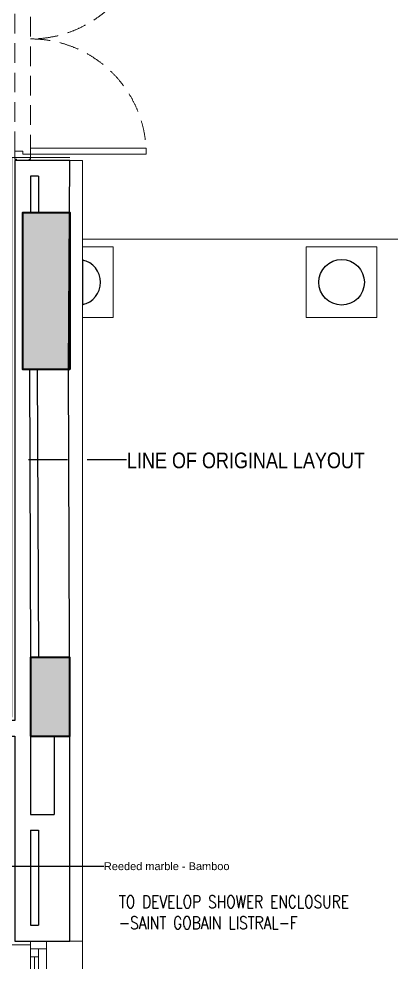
# Model space of a CAD drawing. Header units: inches. Extents: x -20583 to 399182, y -24453 to 525552.
# Drawn here: x 13023 to 15393, y 4810 to 10817 of the extents above; entities that cross this region are included whole.
import ezdxf
from ezdxf import colors
from ezdxf.entities.mleader import LeaderData, LeaderLine
from ezdxf.math import Vec2, Vec3

# ---------------------------------------------------------------- set-up
doc = ezdxf.new("R2010")
doc.units = ezdxf.units.IN
doc.header["$LTSCALE"] = 1000
doc.header["$MEASUREMENT"] = 0
doc.linetypes.add('HIDDEN', pattern=[0.375, 0.25, -0.125])
doc.linetypes.add('HIDDEN2', pattern=[0.1875, 0.125, -0.0625])
for name, color, linetype in [('8', 8, 'Continuous'), ('A-WALL', 7, 'Continuous'), ('projection1', 1, 'HIDDEN2')]:
    doc.layers.add(name, color=color, linetype=linetype)
for name, color, linetype, lineweight in [('A-DOOR', 134, 'Continuous', 18), ('A-WALL-TILE', 8, 'Continuous', 9), ('CQ Marble', 6, 'Continuous', 0), ('ID-NOTES', 3, 'Continuous', 0), ('XREF-V2-GF_COLS$0$A-COLS', 5, 'Continuous', 40), ('XREF-V2-GF_COLS$0$A-COLS-PATT', 252, 'Continuous', 20)]:
    doc.layers.add(name, color=color, linetype=linetype, lineweight=lineweight)
doc.styles.add('ARIAL-REG', font='arial.ttf', dxfattribs={"height": 50})
doc.styles.add('ID-ROMANS', font='romans.shx', dxfattribs={"width": 0.8})
doc.styles.get("Standard").update_dxf_attribs({"font": 'arial.ttf'})

# ---------------------------------------------------------------- blocks, each defined once
blk = doc.blocks.new('DR - 1550')
at = {"color": 253, "linetype": 'HIDDEN2'}
for p, q in [((40, 100), (1510, 100)), ((60, 0), (1490, 0))]:
    blk.add_line(p, q, dxfattribs=at)
for points in [[(40, 100), (40, 835), (80, 835), (80, 100), (40, 100)], [(1510, 100), (1510, 835), (1470, 835), (1470, 100), (1510, 100)]]:
    blk.add_lwpolyline(points)
for points in [[(0, 90), (10, 90), (10, 100), (40, 100), (40, 50), (60, 50), (60, 0), (10, 0), (10, 10), (0, 10)], [(1550, 90), (1540, 90), (1540, 100), (1510, 100), (1510, 50), (1490, 50), (1490, 0), (1540, 0), (1540, 10), (1550, 10)]]:
    blk.add_lwpolyline(points, close=True)
at = {"linetype": 'HIDDEN2'}
for centre, start, end in [((37.8, 99.1), 0.07307, 86.55756), ((1512.2, 99.1), 93.44244, 179.92693)]:
    blk.add_arc(centre, 737.2, start, end, dxfattribs=at)

msp = doc.modelspace()

# ---------------------------------------------------------------- hatches: boundary and pattern name
at = {"layer": 'XREF-V2-GF_COLS$0$A-COLS-PATT'}
for points in [[(13347.6, 8584.6), (13047.6, 8584.6), (13047.6, 9584.6), (13347.6, 9584.6)], [(13097.6, 6249.6), (13347.6, 6249.6), (13347.6, 6749.6), (13097.6, 6749.6)]]:
    msp.add_hatch(color=256, dxfattribs=at).paths.add_polyline_path(points)

# ---------------------------------------------------------------- linework, layer by layer
at = {"layer": 'A-DOOR'}
for p, q in [((13147.7, 4844.6, 0), (13097.7, 4844.6, 0)), ((13122.7, 4844.6, 0), (13122.7, 4144.6, 0))]:
    msp.add_line(p, q, dxfattribs=at)
at = {"layer": 'A-DOOR', "elevation": 0}
for points in [[(13197.7, 4944.6), (13097.6, 4944.6), (13097.6, 4044.6), (13197.7, 4044.6)], [(13197.7, 4944.6), (13097.7, 4944.6), (13097.7, 4894.6), (13197.7, 4894.6)], [(13147.7, 4894.6), (13097.7, 4894.6), (13097.6, 4094.6), (13147.7, 4094.6)]]:
    msp.add_lwpolyline(points, close=True, dxfattribs=at)
at = {"layer": 'A-WALL', "color": 1}
for p, q in [((13097.6, 9814.6, 0), (13097.6, 9584.6, 0)), ((13147.6, 9814.6, 0), (13097.6, 9814.6, 0)), ((13147.6, 9814.6, 0), (13147.6, 9584.6, 0)), ((13089.3, 8586, 0), (13097.6, 6749.6, 0)), ((13139.3, 8586, 0), (13147.6, 6749.6, 0)), ((13097.6, 5649.6, 0), (13097.6, 5044.6, 0)), ((13097.6, 5649.6, 0), (13147.6, 5649.6, 0)), ((13147.6, 5649.6, 0), (13147.6, 5044.6, 0)), ((13097.6, 5044.6, 0), (13147.6, 5044.6, 0))]:
    msp.add_line(p, q, dxfattribs=at)
at = {"layer": 'A-WALL'}
for p, q in [((13427.6, 9284.6, 0), (13427.6, 8994.6, 0)), ((13097.6, 6249.6, 0), (13097.6, 5749.6, 0)), ((13247.6, 6249.6, 0), (13247.6, 5749.6, 0)), ((13097.6, 5749.6, 0), (13247.6, 5749.6, 0))]:
    msp.add_line(p, q, dxfattribs=at)
at = {"layer": 'A-WALL', "elevation": 0}
msp.add_lwpolyline([(13339.3, 8586), (13347.6, 9914.6), (12997.6, 9914.6), (12997.6, 6349.5), (9622.6, 6349.5), (9622.6, 6349.5), (9622.6, 6349.5), (9622.6, 6149.5), (9622.6, 6149.5), (9622.6, 4947), (9722.6, 4947), (9722.6, 6249.5), (11182.6, 6249.5), (11182.6, 4992.3), (11282.6, 4992.3), (11282.6, 6249.5), (12997.6, 6249.5), (12997.6, 4944.6), (13347.6, 4944.6), (13347.6, 6249.6)], close=True, dxfattribs=at)
at = {"layer": 'A-WALL'}
msp.add_circle((15077.6, 9139.6, 0), 145, dxfattribs=at)
msp.add_arc((13397.6, 9139.6, 0), 145, 281.94097, 78.05988, dxfattribs=at)
at = {"layer": 'A-WALL-TILE'}
for p, q in [((13427.6, 9414.6, 0), (17627.6, 9414.6, 0)), ((13347.6, 4944.6, 0), (13427.6, 4944.6, 0))]:
    msp.add_line(p, q, dxfattribs=at)
at = {"layer": 'A-WALL-TILE', "lineweight": 0, "elevation": 0}
msp.add_lwpolyline([(13347.6, 9934.6), (12977.6, 9934.6), (12977.6, 6369.5), (9602.6, 6369.5), (9602.6, 4947), (9622.6, 4946.9)], dxfattribs=at)
at = {"layer": 'A-WALL-TILE', "elevation": 0}
for points in [[(14767.6, 3239.6), (14767.6, 3319.6), (13427.6, 3319.6), (13427.6, 9914.6), (13347.6, 9914.6)], [(13427.6, 8914.6), (13622.6, 8914.6), (13622.6, 9364.6), (13427.6, 9364.6)]]:
    msp.add_lwpolyline(points, dxfattribs=at)
msp.add_lwpolyline([(15302.6, 8914.6), (14852.6, 8914.6), (14852.6, 9364.6), (15302.6, 9364.6)], close=True, dxfattribs=at)
at = {"layer": 'CQ Marble', "elevation": 0}
msp.add_lwpolyline([(9722.6, 4947), (9747.6, 4946.9), (9747.6, 6024.4), (11157.6, 6024.5), (11157.6, 4967.3), (11307.6, 4967.3), (11307.6, 6224.5), (12972.6, 6224.5), (12972.6, 4919.6), (13097.7, 4919.6)], dxfattribs=at)
at = {"layer": 'projection1', "color": 2, "linetype": 'HIDDEN', "elevation": 0}
msp.add_lwpolyline([(13707.9, 8009.6), (9622.6, 8009.5), (9622.6, 6349.5), (3097.6, 6349.5)], dxfattribs=at)
at = {"layer": 'XREF-V2-GF_COLS$0$A-COLS', "elevation": 0}
for points in [[(13347.6, 8584.6), (13047.6, 8584.6), (13047.6, 9584.6), (13347.6, 9584.6)], [(13347.6, 8584.6), (13047.6, 8584.6), (13047.6, 9584.6), (13347.6, 9584.6)], [(13097.6, 6249.6), (13347.6, 6249.6), (13347.6, 6749.6), (13097.6, 6749.6)], [(13097.6, 6249.6), (13347.6, 6249.6), (13347.6, 6749.6), (13097.6, 6749.6)]]:
    msp.add_lwpolyline(points, close=True, dxfattribs=at)

# ---------------------------------------------------------------- block references
at = {"layer": 'A-DOOR', "xscale": -1, "rotation": 270.0004232829884}
msp.add_blockref('DR - 1550', (12997.6, 9914.6, 0), dxfattribs=at)

# ---------------------------------------------------------------- texts
at = {"layer": 'ID-NOTES', "insert": (13659.5, 5234.2), "char_height": 80, "width": 3675.59, "attachment_point": 1, "style": 'ID-ROMANS'}
msp.add_mtext('\\pxql,t16;{\\C6;TO DEVELOP SHOWER ENCLOSURE\\P-SAINT GOBAIN LISTRAL-F }', dxfattribs=at)
at = {"layer": 'projection1', "color": 2, "insert": (14468.5, 8004.6, 0), "char_height": 100, "width": 1689.697, "attachment_point": 5, "rotation": 0.00042, "style": 'ARIAL-REG'}
msp.add_mtext('\\pxt36;{\\fArial Narrow|b0|i0|c0|p34;LINE OF ORIGINAL LAYOUT}', dxfattribs=at)

# ---------------------------------------------------------------- leaders
at = {"layer": '8', "color": 2}
ml = msp.add_multileader_mtext('Standard', dxfattribs=at)
ml.set_content('Reeded marble - Bamboo', color=3)
ml.set_leader_properties(color=1)
ml.build(insert=Vec2(0, 0))
ml.multileader.update_dxf_attribs({"dogleg_length": 20, "arrow_head_size": 50})
ctx = ml.context
ctx.base_point, ctx.char_height, ctx.arrow_head_size, ctx.landing_gap_size, ctx.plane_origin = Vec3(13563.9, 5420.7), 50, 50, 0.09, Vec3(12808.4, 5420.7)
notes = []
notes.append((ctx, [(0, (1, 1, 0), (13543.9, 5420.7), (1, 0), 20, [(0, [(12808.4, 5420.7)], 0, [])])]))
ctx.mtext.insert, ctx.mtext.flow_direction = Vec3(13564, 5446.1), 5
for ctx, leaders in notes:
    for number, flags, end, landing, length, lines in leaders:
        leader = LeaderData()
        leader.index, (leader.has_last_leader_line, leader.has_dogleg_vector, leader.attachment_direction) = number, flags
        leader.last_leader_point, leader.dogleg_vector, leader.dogleg_length = Vec3(end), Vec3(landing), length
        for number, points, colour, breaks in lines:
            line = LeaderLine()
            line.index, line.vertices, line.color, line.breaks = number, Vec3.list(points), colors.encode_raw_color(colour), breaks
            leader.lines.append(line)
        ctx.leaders.append(leader)

doc.saveas('drawing.dxf')
